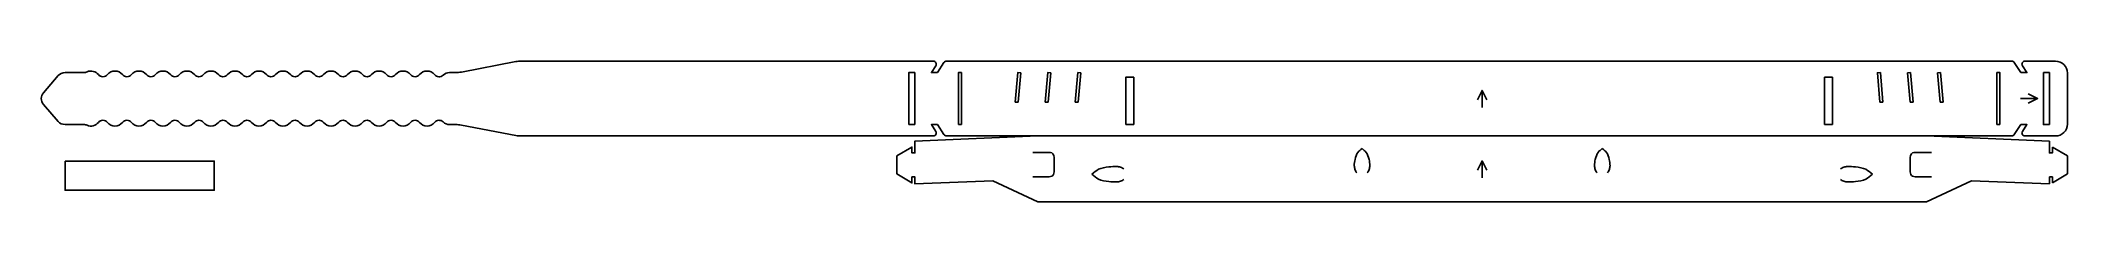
# Model space of a CAD drawing. Extents: x 0 to 2552, y 497 to 675.
import ezdxf

# ---------------------------------------------------------------- set-up
doc = ezdxf.new("R2010")
doc.units = 0
doc.layers.add('Calque_1', color=7, linetype='CONTINUOUS')

msp = doc.modelspace()

# ---------------------------------------------------------------- linework, layer by layer
at = {"layer": 'Calque_1', "color": 7}
for points in [[(529.616843, 661.167848), (598.186775, 674.280327)], [(1067.511363, 674.953169), (605.287179, 674.953169)], [(1123.962006, 674.953169), (1067.511363, 674.953169)], [(1127.125857, 669.10383), (1121.500295, 660.501507), (1129.060957, 660.501507), (1137.392652, 673.241907)], [(1127.125857, 669.10383), (1121.500295, 660.501507)], [(1129.060957, 660.501507), (1137.392652, 673.241907)], [(1811.410279, 674.953169), (1140.556513, 674.953169)], [(1811.410279, 674.953169), (2482.264046, 674.953169)], [(2493.759602, 660.501507), (2485.427906, 673.241907)], [(2495.694702, 669.10383), (2501.320264, 660.501507), (2493.759602, 660.501507)], [(2498.858553, 674.953169), (2537.278314, 674.953169)], [(3.262599, 635.115227), (21.81263, 656.576675)], [(53.783805, 660.501507), (30.392748, 660.501507)], [(53.783805, 660.501507), (30.392748, 660.501507)], [(514.646371, 660.495005), (522.516439, 660.495005)], [(1093.147826, 594.896604), (1093.147826, 660.501507), (1100.708488, 660.501507)], [(1100.708488, 660.501507), (1100.708488, 594.896604)], [(1121.500295, 660.501507), (1129.060957, 660.501507)], [(1155.523255, 594.896604), (1155.523255, 660.501507), (1159.303586, 660.501507)], [(1159.303586, 660.501507), (1159.303586, 594.896604)], [(1227.124498, 623.276918), (1230.381218, 660.501507), (1234.147166, 660.172037)], [(1234.147166, 660.172037), (1230.890446, 622.947448)], [(1264.951384, 623.277018), (1268.208115, 660.501507), (1271.974053, 660.172037)], [(1271.974053, 660.172037), (1268.717333, 622.947548)], [(1302.77726, 623.277018), (1306.033981, 660.501507), (1309.799919, 660.172037)], [(1309.799919, 660.172037), (1306.543199, 622.947548)], [(1366.504846, 594.896604), (1366.504856, 654.831005), (1376.457675, 654.831005)], [(1376.457675, 654.831005), (1376.457675, 594.896604)], [(2246.362884, 654.831005), (2246.362884, 594.896604)], [(2256.315703, 654.831005), (2246.362884, 654.831005)], [(2256.315713, 594.896604), (2256.315703, 654.831005)], [(2316.786578, 660.501507), (2313.02064, 660.172037), (2316.27736, 622.947548)], [(2320.043298, 623.277018), (2316.786578, 660.501507)], [(2354.612444, 660.501507), (2350.846506, 660.172037)], [(2350.846506, 660.172037), (2354.103226, 622.947548)], [(2357.869174, 623.277018), (2354.612444, 660.501507)], [(2395.69606, 623.276918), (2392.43934, 660.501507), (2388.673392, 660.172037)], [(2388.673392, 660.172037), (2391.930112, 622.947448)], [(2463.516973, 660.501507), (2463.516973, 594.896604)], [(2467.297304, 594.896604), (2467.297304, 660.501507), (2463.516973, 660.501507)], [(2522.11207, 660.501507), (2522.11207, 594.896604), (2529.672733, 594.896604)], [(2529.672733, 660.501507), (2522.11207, 660.501507)], [(2529.672733, 594.896604), (2529.672733, 660.501507)], [(2552.399629, 659.831865), (2552.399629, 595.566246)], [(3.262599, 620.282884), (21.81263, 598.821436)], [(1230.890446, 622.947448), (1227.124498, 623.276918)], [(1268.717333, 622.947548), (1264.951384, 623.277018)], [(1306.543199, 622.947548), (1302.77726, 623.277018)], [(1809.33838, 626.023467), (1815.235525, 637.919634), (1821.132669, 626.023467)], [(1815.235489, 637.919634), (1815.235489, 616.356221)], [(2316.27736, 622.947548), (2320.043298, 623.277018)], [(2354.103226, 622.947548), (2357.869174, 623.277018)], [(2391.930112, 622.947448), (2395.69606, 623.276918)], [(2514.801327, 627.699332), (2493.237913, 627.699332)], [(2502.905159, 633.59644), (2514.801327, 627.699296), (2502.905159, 621.802152)], [(53.557457, 594.896604), (30.392748, 594.896604)], [(53.557457, 594.896604), (53.783805, 594.896604)], [(514.652972, 594.896604), (522.518039, 594.896604)], [(529.615343, 594.224361), (598.188275, 581.117184)], [(1100.708488, 594.896604), (1093.147826, 594.896604)], [(1127.125857, 586.294281), (1121.500295, 594.896604), (1129.060957, 594.896604), (1137.392652, 582.156204)], [(1121.500295, 594.896604), (1129.060957, 594.896604)], [(1127.125857, 586.294281), (1121.500295, 594.896604)], [(1129.060957, 594.896604), (1137.392652, 582.156204)], [(1159.303586, 594.896604), (1155.523255, 594.896604)], [(1376.457675, 594.896604), (1366.504846, 594.896604)], [(2246.362884, 594.896604), (2256.315713, 594.896604)], [(2463.516973, 594.896604), (2467.297304, 594.896604)], [(2495.694702, 586.294281), (2501.320264, 594.896604), (2493.759602, 594.896604), (2485.427906, 582.156204)], [(1067.511363, 580.444941), (605.285579, 580.444941)], [(1067.511363, 580.444941), (1123.962006, 580.444941)], [(1255.746953, 580.44483), (1100.753477, 574.115589), (1100.753477, 558.994285), (1096.973146, 558.994285), (1096.973146, 566.554887), (1078.07151, 555.213983), (1078.0715, 532.531977), (1096.973146, 521.190973), (1096.973146, 528.751676), (1100.753477, 528.751676), (1100.753477, 520.056933), (1199.042026, 524.070584), (1255.746953, 497.277606), (1815.235599, 497.277606)], [(1140.556513, 580.444941), (1811.410279, 580.444941)], [(1140.556513, 580.444941), (1811.410279, 580.444941)], [(1815.235599, 580.44483), (1255.746953, 580.44483)], [(2482.264046, 580.444941), (1811.410279, 580.444941)], [(1815.235599, 580.44483), (2374.724245, 580.44483)], [(2374.724245, 580.44483), (2529.717721, 574.115589)], [(2537.278314, 580.444941), (2498.858553, 580.444941)], [(2529.717721, 574.115589), (2529.717721, 558.994285), (2533.498052, 558.994285), (2533.498052, 566.554887)], [(2533.498052, 566.554887), (2552.399688, 555.213983)], [(1249.440106, 559.797055), (1270.03351, 559.797055)], [(1276.098205, 553.812987), (1276.098205, 535.039908)], [(1809.33838, 537.185631), (1815.235525, 549.081798), (1821.132669, 537.185631)], [(1815.235489, 549.081798), (1815.235489, 527.518385)], [(2354.372992, 553.812987), (2354.372992, 535.039908)], [(2381.031091, 559.797055), (2360.437687, 559.797055)], [(2552.399688, 555.213983), (2552.399698, 532.531977)], [(1270.03351, 529.05574), (1249.440106, 529.05574)], [(2360.437687, 529.05574), (2381.031091, 529.05574)], [(2529.717721, 520.056933), (2431.429172, 524.070584), (2374.724245, 497.277606)], [(2533.498052, 528.751676), (2529.717721, 528.751676)], [(2529.717721, 528.751676), (2529.717721, 520.056933)], [(2552.399698, 532.531977), (2533.498052, 521.190973)], [(2533.498052, 521.190973), (2533.498052, 528.751676)], [(2374.724245, 497.277606), (1815.235599, 497.277606)]]:
    msp.add_lwpolyline(points, dxfattribs=at)
msp.add_lwpolyline([(30.389836, 548.886717), (218.466128, 548.886717), (218.466128, 512.023772), (30.389836, 512.023772)], close=True, dxfattribs=at)
for points in [[(605.287179, 674.953169), (602.904462, 674.953157), (600.527083, 674.727874), (598.186775, 674.280327)], [(1127.287079, 672.971351), (1126.626655, 674.192345), (1125.350165, 674.953162), (1123.962006, 674.953169)], [(1127.125857, 669.10383), (1127.885609, 670.265622), (1127.947502, 671.750357), (1127.287079, 672.971351)], [(1140.556513, 674.953169), (1139.280694, 674.953178), (1138.090939, 674.309666), (1137.392652, 673.241907)], [(2485.427906, 673.241907), (2484.72962, 674.309666), (2483.539865, 674.953178), (2482.264046, 674.953169)], [(2495.53348, 672.971351), (2494.873056, 671.750357), (2494.934949, 670.265622), (2495.694702, 669.10383)], [(2498.858553, 674.953169), (2497.470394, 674.953162), (2496.193904, 674.192345), (2495.53348, 672.971351)], [(2552.399629, 659.831865), (2552.399623, 668.183132), (2545.629582, 674.953169), (2537.278314, 674.953169)], [(30.392748, 660.501507), (27.098412, 660.501504), (23.966879, 659.069036), (21.81263, 656.576675)], [(53.783805, 660.501507), (55.317119, 660.50151), (56.83451, 660.81244), (58.244251, 661.415501)], [(72.459063, 657.855246), (69.057348, 662.098576), (63.244482, 663.554472), (58.244251, 661.415501)], [(72.459063, 657.855246), (73.838398, 656.134655), (75.924344, 655.133399), (78.129565, 655.133399)], [(78.129565, 655.133399), (80.334785, 655.133399), (82.420731, 656.134655), (83.800066, 657.855246)], [(93.250869, 662.391617), (89.57552, 662.391617), (86.098959, 660.722873), (83.800066, 657.855246)], [(102.701672, 657.855246), (100.402779, 660.722873), (96.926219, 662.391617), (93.250869, 662.391617)], [(102.701672, 657.855246), (104.081007, 656.134655), (106.166953, 655.133399), (108.372174, 655.133399)], [(108.372174, 655.133399), (110.577394, 655.133399), (112.66334, 656.134655), (114.042675, 657.855246)], [(123.493528, 662.391679), (119.818151, 662.391679), (116.341567, 660.72291), (114.042675, 657.855246)], [(132.944381, 657.855246), (130.64549, 660.72291), (127.168906, 662.391679), (123.493528, 662.391679)], [(132.944381, 657.855246), (134.323718, 656.134692), (136.40964, 655.133461), (138.614833, 655.133461)], [(138.614833, 655.133461), (140.820025, 655.133461), (142.905948, 656.134692), (144.285284, 657.855246)], [(153.736137, 662.391679), (150.06076, 662.391679), (146.584176, 660.72291), (144.285284, 657.855246)], [(163.18699, 657.855246), (160.888099, 660.72291), (157.411515, 662.391679), (153.736137, 662.391679)], [(163.18699, 657.855246), (164.566325, 656.134655), (166.652271, 655.133399), (168.857492, 655.133399)], [(168.857492, 655.133399), (171.062712, 655.133399), (173.148658, 656.134655), (174.527993, 657.855246)], [(183.978796, 662.391617), (180.303447, 662.391617), (176.826886, 660.722873), (174.527993, 657.855246)], [(193.429599, 657.855246), (191.130706, 660.722873), (187.654146, 662.391617), (183.978796, 662.391617)], [(193.429599, 657.855246), (194.808934, 656.134655), (196.89488, 655.133399), (199.100101, 655.133399)], [(199.100101, 655.133399), (201.305321, 655.133399), (203.391267, 656.134655), (204.770602, 657.855246)], [(214.221405, 662.391617), (210.546056, 662.391617), (207.069495, 660.722873), (204.770602, 657.855246)], [(223.672208, 657.855246), (221.373315, 660.722873), (217.896754, 662.391617), (214.221405, 662.391617)], [(223.672208, 657.855246), (225.051543, 656.134655), (227.137489, 655.133399), (229.34271, 655.133399)], [(229.34271, 655.133399), (231.54793, 655.133399), (233.633876, 656.134655), (235.013211, 657.855246)], [(244.464014, 662.391617), (240.788665, 662.391617), (237.312104, 660.722873), (235.013211, 657.855246)], [(253.914817, 657.855246), (251.615924, 660.722873), (248.139363, 662.391617), (244.464014, 662.391617)], [(253.914817, 657.855246), (255.294152, 656.134655), (257.380098, 655.133399), (259.585319, 655.133399)], [(259.585319, 655.133399), (261.790539, 655.133399), (263.876485, 656.134655), (265.25582, 657.855246)], [(274.706673, 662.391679), (271.031296, 662.391679), (267.554712, 660.72291), (265.25582, 657.855246)], [(284.157526, 657.855246), (281.858635, 660.72291), (278.38205, 662.391679), (274.706673, 662.391679)], [(284.157526, 657.855246), (285.536862, 656.134692), (287.622785, 655.133461), (289.827978, 655.133461)], [(289.827978, 655.133461), (292.03317, 655.133461), (294.119093, 656.134692), (295.498429, 657.855246)], [(304.949282, 662.391679), (301.273905, 662.391679), (297.797321, 660.72291), (295.498429, 657.855246)], [(314.400135, 657.855246), (312.101244, 660.72291), (308.624659, 662.391679), (304.949282, 662.391679)], [(314.400135, 657.855246), (315.77947, 656.134655), (317.865416, 655.133399), (320.070637, 655.133399)], [(320.070637, 655.133399), (322.275857, 655.133399), (324.361803, 656.134655), (325.741138, 657.855246)], [(335.191941, 662.391617), (331.516592, 662.391617), (328.040031, 660.722873), (325.741138, 657.855246)], [(344.642744, 657.855246), (342.343851, 660.722873), (338.86729, 662.391617), (335.191941, 662.391617)], [(344.642744, 657.855246), (346.022079, 656.134655), (348.108025, 655.133399), (350.313246, 655.133399)], [(350.313246, 655.133399), (352.518466, 655.133399), (354.604412, 656.134655), (355.983747, 657.855246)], [(365.43455, 662.391617), (361.759201, 662.391617), (358.28264, 660.722873), (355.983747, 657.855246)], [(374.885353, 657.855246), (372.58646, 660.722873), (369.109899, 662.391617), (365.43455, 662.391617)], [(374.885353, 657.855246), (376.264688, 656.134655), (378.350634, 655.133399), (380.555855, 655.133399)], [(380.555855, 655.133399), (382.761075, 655.133399), (384.847021, 656.134655), (386.226356, 657.855246)], [(395.677159, 662.391617), (392.00181, 662.391617), (388.525249, 660.722873), (386.226356, 657.855246)], [(405.127962, 657.855246), (402.829069, 660.722873), (399.352508, 662.391617), (395.677159, 662.391617)], [(405.127962, 657.855246), (406.507297, 656.134655), (408.593243, 655.133399), (410.798463, 655.133399)], [(410.798463, 655.133399), (413.003684, 655.133399), (415.08963, 656.134655), (416.468965, 657.855246)], [(425.919818, 662.391679), (422.244441, 662.391679), (418.767856, 660.72291), (416.468965, 657.855246)], [(435.370671, 657.855246), (433.071779, 660.72291), (429.595195, 662.391679), (425.919818, 662.391679)], [(435.370671, 657.855246), (436.750006, 656.134655), (438.835952, 655.133399), (441.041172, 655.133399)], [(441.041172, 655.133399), (443.246393, 655.133399), (445.332339, 656.134655), (446.711674, 657.855246)], [(456.162477, 662.391617), (452.487128, 662.391617), (449.010567, 660.722873), (446.711674, 657.855246)], [(465.61328, 657.855246), (463.314387, 660.722873), (459.837826, 662.391617), (456.162477, 662.391617)], [(465.61328, 657.855246), (466.992615, 656.134655), (469.078561, 655.133399), (471.283781, 655.133399)], [(471.283781, 655.133399), (473.489002, 655.133399), (475.574948, 656.134655), (476.954283, 657.855246)], [(486.405086, 662.391617), (482.729737, 662.391617), (479.253176, 660.722873), (476.954283, 657.855246)], [(495.855889, 657.855246), (493.556996, 660.722873), (490.080435, 662.391617), (486.405086, 662.391617)], [(495.855889, 657.855246), (497.148691, 656.242627), (499.064482, 655.253597), (501.127847, 655.133588)], [(501.127847, 655.133588), (503.191212, 655.01358), (505.208745, 655.773843), (506.679783, 657.225713)], [(514.646371, 660.495005), (511.664295, 660.495019), (508.802209, 659.320488), (506.679783, 657.225713)], [(522.516439, 660.495005), (524.899156, 660.495018), (527.276535, 660.720301), (529.616843, 661.167848)], [(3.262599, 635.115227), (-0.418563, 630.856319), (-0.418563, 624.541792), (3.262599, 620.282884)], [(21.81263, 598.821436), (23.966879, 596.329074), (27.098412, 594.896607), (30.392748, 594.896604)], [(58.244251, 593.98261), (56.83451, 594.585671), (55.317119, 594.896601), (53.783805, 594.896604)], [(58.244251, 593.98261), (63.244482, 591.843639), (69.057348, 593.299534), (72.459063, 597.542865)], [(78.129565, 600.264712), (75.924344, 600.264712), (73.838398, 599.263456), (72.459063, 597.542865)], [(83.800066, 597.542865), (82.420731, 599.263456), (80.334785, 600.264712), (78.129565, 600.264712)], [(83.800066, 597.542865), (86.098959, 594.675238), (89.57552, 593.006494), (93.250869, 593.006494)], [(93.250869, 593.006494), (96.926219, 593.006494), (100.402779, 594.675238), (102.701672, 597.542865)], [(108.372174, 600.264712), (106.166953, 600.264712), (104.081007, 599.263456), (102.701672, 597.542865)], [(114.042675, 597.542865), (112.66334, 599.263456), (110.577394, 600.264712), (108.372174, 600.264712)], [(114.042675, 597.542865), (116.341567, 594.675201), (119.818151, 593.006431), (123.493528, 593.006431)], [(123.493528, 593.006431), (127.168906, 593.006431), (130.64549, 594.675201), (132.944381, 597.542865)], [(138.614833, 600.26465), (136.40964, 600.26465), (134.323718, 599.263419), (132.944381, 597.542865)], [(144.285284, 597.542865), (142.905948, 599.263419), (140.820025, 600.26465), (138.614833, 600.26465)], [(144.285284, 597.542865), (146.584176, 594.675201), (150.06076, 593.006431), (153.736137, 593.006431)], [(153.736137, 593.006431), (157.411515, 593.006431), (160.888099, 594.675201), (163.18699, 597.542865)], [(168.857492, 600.264712), (166.652271, 600.264712), (164.566325, 599.263456), (163.18699, 597.542865)], [(174.527993, 597.542865), (173.148658, 599.263456), (171.062712, 600.264712), (168.857492, 600.264712)], [(174.527993, 597.542865), (176.826886, 594.675238), (180.303447, 593.006494), (183.978796, 593.006494)], [(183.978796, 593.006494), (187.654146, 593.006494), (191.130706, 594.675238), (193.429599, 597.542865)], [(199.100101, 600.264712), (196.89488, 600.264712), (194.808934, 599.263456), (193.429599, 597.542865)], [(204.770602, 597.542865), (203.391267, 599.263456), (201.305321, 600.264712), (199.100101, 600.264712)], [(204.770602, 597.542865), (207.069495, 594.675238), (210.546056, 593.006494), (214.221405, 593.006494)], [(214.221405, 593.006494), (217.896754, 593.006494), (221.373315, 594.675238), (223.672208, 597.542865)], [(229.34271, 600.264712), (227.137489, 600.264712), (225.051543, 599.263456), (223.672208, 597.542865)], [(235.013211, 597.542865), (233.633876, 599.263456), (231.54793, 600.264712), (229.34271, 600.264712)], [(235.013211, 597.542865), (237.312104, 594.675238), (240.788665, 593.006494), (244.464014, 593.006494)], [(244.464014, 593.006494), (248.139363, 593.006494), (251.615924, 594.675238), (253.914817, 597.542865)], [(259.585319, 600.264712), (257.380098, 600.264712), (255.294152, 599.263456), (253.914817, 597.542865)], [(265.25582, 597.542865), (263.876485, 599.263456), (261.790539, 600.264712), (259.585319, 600.264712)], [(265.25582, 597.542865), (267.554712, 594.675201), (271.031296, 593.006431), (274.706673, 593.006431)], [(274.706673, 593.006431), (278.38205, 593.006431), (281.858635, 594.675201), (284.157526, 597.542865)], [(289.827978, 600.26465), (287.622785, 600.26465), (285.536862, 599.263419), (284.157526, 597.542865)], [(295.498429, 597.542865), (294.119093, 599.263419), (292.03317, 600.26465), (289.827978, 600.26465)], [(295.498429, 597.542865), (297.797321, 594.675201), (301.273905, 593.006431), (304.949282, 593.006431)], [(304.949282, 593.006431), (308.624659, 593.006431), (312.101244, 594.675201), (314.400135, 597.542865)], [(320.070637, 600.264712), (317.865416, 600.264712), (315.77947, 599.263456), (314.400135, 597.542865)], [(325.741138, 597.542865), (324.361803, 599.263456), (322.275857, 600.264712), (320.070637, 600.264712)], [(325.741138, 597.542865), (328.040031, 594.675238), (331.516592, 593.006494), (335.191941, 593.006494)], [(335.191941, 593.006494), (338.86729, 593.006494), (342.343851, 594.675238), (344.642744, 597.542865)], [(350.313246, 600.264712), (348.108025, 600.264712), (346.022079, 599.263456), (344.642744, 597.542865)], [(355.983747, 597.542865), (354.604412, 599.263456), (352.518466, 600.264712), (350.313246, 600.264712)], [(355.983747, 597.542865), (358.28264, 594.675238), (361.759201, 593.006494), (365.43455, 593.006494)], [(365.43455, 593.006494), (369.109899, 593.006494), (372.58646, 594.675238), (374.885353, 597.542865)], [(380.555855, 600.264712), (378.350634, 600.264712), (376.264688, 599.263456), (374.885353, 597.542865)], [(386.226356, 597.542865), (384.847021, 599.263456), (382.761075, 600.264712), (380.555855, 600.264712)], [(386.226356, 597.542865), (388.525249, 594.675238), (392.00181, 593.006494), (395.677159, 593.006494)], [(395.677159, 593.006494), (399.352508, 593.006494), (402.829069, 594.675238), (405.127962, 597.542865)], [(410.798463, 600.264712), (408.593243, 600.264712), (406.507297, 599.263456), (405.127962, 597.542865)], [(416.468965, 597.542865), (415.08963, 599.263456), (413.003684, 600.264712), (410.798463, 600.264712)], [(416.468965, 597.542865), (418.767856, 594.675201), (422.244441, 593.006431), (425.919818, 593.006431)], [(425.919818, 593.006431), (429.595195, 593.006431), (433.071779, 594.675201), (435.370671, 597.542865)], [(441.041172, 600.264712), (438.835952, 600.264712), (436.750006, 599.263456), (435.370671, 597.542865)], [(446.711674, 597.542865), (445.332339, 599.263456), (443.246393, 600.264712), (441.041172, 600.264712)], [(446.711674, 597.542865), (449.010567, 594.675238), (452.487128, 593.006494), (456.162477, 593.006494)], [(456.162477, 593.006494), (459.837826, 593.006494), (463.314387, 594.675238), (465.61328, 597.542865)], [(471.283781, 600.264712), (469.078561, 600.264712), (466.992615, 599.263456), (465.61328, 597.542865)], [(476.954283, 597.542865), (475.574948, 599.263456), (473.489002, 600.264712), (471.283781, 600.264712)], [(476.954283, 597.542865), (479.253176, 594.675238), (482.729737, 593.006494), (486.405086, 593.006494)], [(486.405086, 593.006494), (490.080435, 593.006494), (493.556996, 594.675238), (495.855889, 597.542865)], [(501.129657, 600.264663), (499.065626, 600.145122), (497.149079, 599.15599), (495.855889, 597.542865)], [(506.682383, 598.169898), (505.211611, 599.622943), (503.193687, 600.384205), (501.129657, 600.264663)], [(506.682383, 598.169898), (508.805147, 596.072683), (511.668942, 594.896604), (514.652972, 594.896604)], [(529.615343, 594.224361), (527.276033, 594.671512), (524.899701, 594.896594), (522.518039, 594.896604)], [(2537.278314, 580.444941), (2545.629582, 580.444941), (2552.399623, 587.214978), (2552.399629, 595.566246)], [(598.188275, 581.117184), (600.527585, 580.670033), (602.903917, 580.444952), (605.285579, 580.444941)], [(1123.962006, 580.444941), (1125.350165, 580.444949), (1126.626655, 581.205766), (1127.287079, 582.42676)], [(1127.287079, 582.42676), (1127.947502, 583.647754), (1127.885609, 585.132489), (1127.125857, 586.294281)], [(1137.392652, 582.156204), (1138.090939, 581.088445), (1139.280694, 580.444933), (1140.556513, 580.444941)], [(1658.701936, 559.762647), (1660.101093, 561.633444), (1662.034022, 563.109057), (1663.966952, 564.584669)], [(1663.966952, 564.584669), (1665.899882, 563.109057), (1667.832821, 561.633444), (1669.231968, 559.762647)], [(1966.504245, 564.584669), (1964.571316, 563.109057), (1962.638376, 561.633444), (1961.23923, 559.762647)], [(1971.769261, 559.762647), (1970.370105, 561.633444), (1968.437175, 563.109057), (1966.504245, 564.584669)], [(2482.264046, 580.444941), (2483.539865, 580.444933), (2484.72962, 581.088445), (2485.427906, 582.156204)], [(2495.694702, 586.294281), (2494.934949, 585.132489), (2494.873056, 583.647754), (2495.53348, 582.42676)], [(2495.53348, 582.42676), (2496.193904, 581.205766), (2497.470394, 580.444949), (2498.858553, 580.444941)], [(1270.03351, 559.797055), (1271.091905, 559.639721), (1272.150309, 559.482388), (1273.084227, 558.997185)], [(1273.084227, 558.997185), (1273.988378, 558.527486), (1274.775855, 557.750521), (1275.257627, 556.852731)], [(1275.257627, 556.852731), (1275.755263, 555.925334), (1275.926739, 554.86911), (1276.098205, 553.812987)], [(1332.000202, 538.376115), (1328.987364, 536.878098), (1326.379481, 534.556306), (1323.771598, 532.234614)], [(1344.980183, 541.391054), (1340.502324, 540.877245), (1335.910241, 540.320327), (1332.000202, 538.376115)], [(1355.009688, 541.93847), (1351.66587, 542.141213), (1348.355478, 541.778336), (1344.980183, 541.391054)], [(1359.652332, 541.151403), (1358.152244, 541.624103), (1356.57729, 541.84345), (1355.009688, 541.93847)], [(1362.322108, 539.989057), (1361.478909, 540.469959), (1360.579939, 540.859141), (1359.652332, 541.151403)], [(1364.092703, 538.850116), (1363.51222, 539.245799), (1362.931747, 539.641383), (1362.322108, 539.989057)], [(1654.203063, 542.961687), (1654.09644, 545.637954), (1654.579763, 548.282915), (1655.198854, 550.954281)], [(1655.020876, 538.324404), (1654.529382, 539.821822), (1654.265396, 541.397055), (1654.203063, 542.961687)], [(1656.200806, 535.66234), (1655.715724, 536.502318), (1655.324811, 537.398408), (1655.020876, 538.324404)], [(1655.198854, 550.954281), (1655.927498, 554.098247), (1656.844213, 557.278721), (1658.701936, 559.762647)], [(1669.231968, 559.762647), (1671.089692, 557.278721), (1672.006406, 554.098247), (1672.73505, 550.954281)], [(1672.913028, 538.324404), (1672.609094, 537.398408), (1672.218181, 536.502318), (1671.733098, 535.66234)], [(1672.73505, 550.954281), (1673.354141, 548.282915), (1673.837464, 545.637954), (1673.730841, 542.961687)], [(1673.730841, 542.961687), (1673.668528, 541.397055), (1673.404522, 539.821822), (1672.913028, 538.324404)], [(1957.736147, 550.954281), (1957.117056, 548.282915), (1956.633734, 545.637954), (1956.740356, 542.961687)], [(1956.740356, 542.961687), (1956.802669, 541.397055), (1957.066675, 539.821822), (1957.55817, 538.324404)], [(1957.55817, 538.324404), (1957.862104, 537.398408), (1958.253017, 536.502318), (1958.7381, 535.66234)], [(1961.23923, 559.762647), (1959.381506, 557.278721), (1958.464792, 554.098247), (1957.736147, 550.954281)], [(1975.272344, 550.954281), (1974.543699, 554.098247), (1973.626985, 557.278721), (1971.769261, 559.762647)], [(1974.270391, 535.66234), (1974.755474, 536.502318), (1975.146387, 537.398408), (1975.450321, 538.324404)], [(1976.268135, 542.961687), (1976.374757, 545.637954), (1975.891435, 548.282915), (1975.272344, 550.954281)], [(1975.450321, 538.324404), (1975.941815, 539.821822), (1976.205801, 541.397055), (1976.268135, 542.961687)], [(2266.378494, 538.850116), (2266.958977, 539.245799), (2267.53945, 539.641383), (2268.14909, 539.989057)], [(2268.14909, 539.989057), (2268.992288, 540.469959), (2269.891259, 540.859141), (2270.818865, 541.151403)], [(2270.818865, 541.151403), (2272.318953, 541.624103), (2273.893907, 541.84345), (2275.461509, 541.93847)], [(2275.461509, 541.93847), (2278.805328, 542.141213), (2282.115719, 541.778336), (2285.491015, 541.391054)], [(2285.491015, 541.391054), (2289.968874, 540.877245), (2294.560957, 540.320327), (2298.470995, 538.376115)], [(2298.470995, 538.376115), (2301.483834, 536.878098), (2304.091717, 534.556306), (2306.699599, 532.234614)], [(2355.21357, 556.852731), (2354.715935, 555.925334), (2354.544458, 554.86911), (2354.372992, 553.812987)], [(2357.386971, 558.997185), (2356.482819, 558.527486), (2355.695342, 557.750521), (2355.21357, 556.852731)], [(2360.437687, 559.797055), (2359.379293, 559.639721), (2358.320889, 559.482388), (2357.386971, 558.997185)], [(1273.084227, 529.855609), (1272.150309, 529.370407), (1271.091905, 529.213073), (1270.03351, 529.05574)], [(1275.257627, 532.000164), (1274.775855, 531.102374), (1273.988378, 530.325309), (1273.084227, 529.855609)], [(1276.098205, 535.039908), (1275.926739, 533.983684), (1275.755263, 532.92746), (1275.257627, 532.000164)], [(1323.771598, 532.234614), (1326.379481, 529.912822), (1328.987364, 527.59113), (1332.000202, 526.093012)], [(1332.000202, 526.093012), (1335.910241, 524.1489), (1340.502324, 523.591982), (1344.980183, 523.078073)], [(1344.980183, 523.078073), (1348.355478, 522.690791), (1351.66587, 522.327914), (1355.009688, 522.530657)], [(1355.009688, 522.530657), (1356.57729, 522.625677), (1358.152244, 522.845124), (1359.652332, 523.317824)], [(1359.652332, 523.317824), (1360.579939, 523.610086), (1361.478909, 523.999268), (1362.322108, 524.48007)], [(1362.322108, 524.48007), (1362.931747, 524.827744), (1363.51222, 525.223428), (1364.092703, 525.619012)], [(1657.35138, 533.899366), (1656.951445, 534.477189), (1656.551521, 535.055111), (1656.200806, 535.66234)], [(1671.733098, 535.66234), (1671.382384, 535.055111), (1670.982459, 534.477189), (1670.582524, 533.899366)], [(1958.7381, 535.66234), (1959.088814, 535.055111), (1959.488739, 534.477189), (1959.888673, 533.899366)], [(1973.119817, 533.899366), (1973.519752, 534.477189), (1973.919677, 535.055111), (1974.270391, 535.66234)], [(2268.14909, 524.48007), (2267.53945, 524.827744), (2266.958977, 525.223428), (2266.378494, 525.619012)], [(2270.818865, 523.317824), (2269.891259, 523.610086), (2268.992288, 523.999268), (2268.14909, 524.48007)], [(2275.461509, 522.530657), (2273.893907, 522.625677), (2272.318953, 522.845124), (2270.818865, 523.317824)], [(2285.491015, 523.078073), (2282.115719, 522.690791), (2278.805328, 522.327914), (2275.461509, 522.530657)], [(2298.470995, 526.093012), (2294.560957, 524.1489), (2289.968874, 523.591982), (2285.491015, 523.078073)], [(2306.699599, 532.234614), (2304.091717, 529.912822), (2301.483834, 527.59113), (2298.470995, 526.093012)], [(2354.372992, 535.039908), (2354.544458, 533.983684), (2354.715935, 532.92746), (2355.21357, 532.000164)], [(2355.21357, 532.000164), (2355.695342, 531.102374), (2356.482819, 530.325309), (2357.386971, 529.855609)], [(2357.386971, 529.855609), (2358.320889, 529.370407), (2359.379293, 529.213073), (2360.437687, 529.05574)]]:
    msp.add_open_spline(points, degree=3, dxfattribs=at)

doc.saveas('drawing.dxf')
